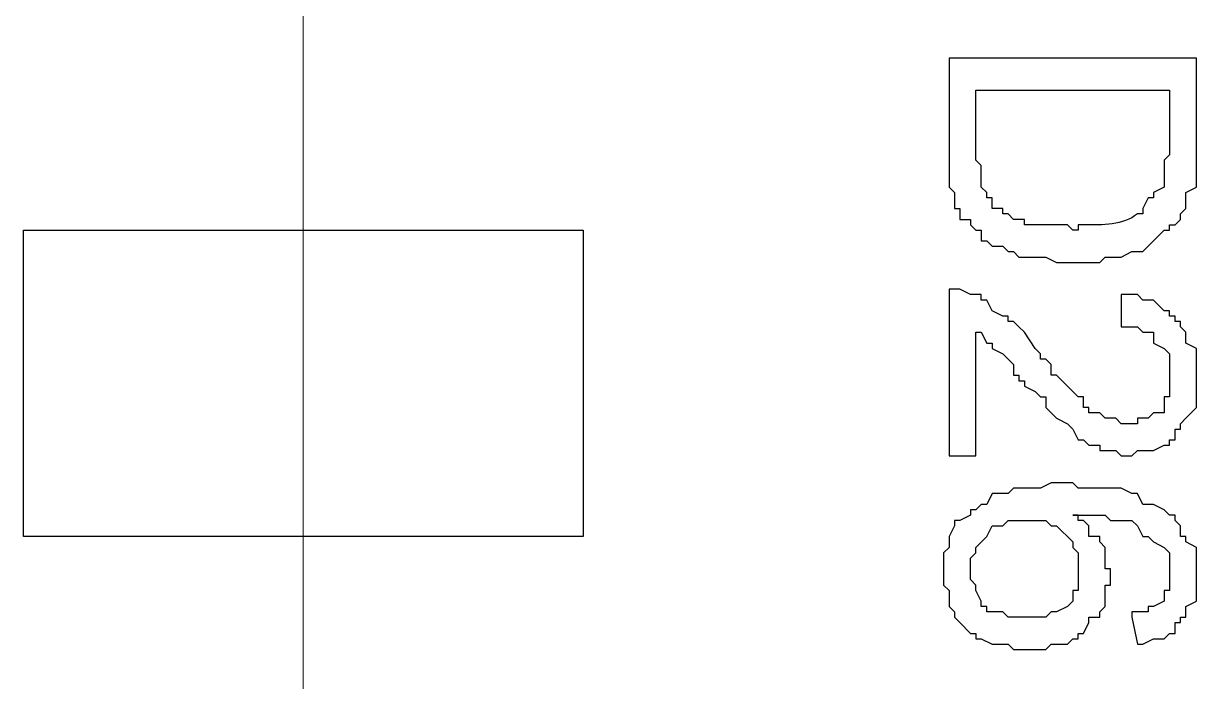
# Model space of a CAD drawing. Header units: millimetres. Extents: x -3 to 153, y 27 to 116.
# Drawn here: x 55.452 to 60.066, y 64.477 to 67.068 of the extents above; entities that cross this region are included whole.
import ezdxf

# ---------------------------------------------------------------- set-up
doc = ezdxf.new("R2010")
doc.units = ezdxf.units.MM
doc.header["$MEASUREMENT"] = 0
doc.layers.add('layer 1', color=7, linetype='Continuous')

msp = doc.modelspace()

# ---------------------------------------------------------------- linework, layer by layer
at = {"layer": 'layer 1', "color": 0, "lineweight": 20}
msp.add_open_spline([(56.5528, 46.6325), (56.5528, 46.6325), (56.5528, 87.2514), (56.5528, 87.2514)], degree=3, dxfattribs=at)
at = {"layer": 'layer 1', "color": 0}
for points, knots in [([(59.0928, 66.9314), (59.0928, 66.9314), (60.0664, 66.9314), (60.0664, 66.9314), (60.0664, 66.9314), (60.0664, 66.9314), (60.0664, 66.5927), (60.0664, 66.5927), (60.0664, 66.5927), (60.0664, 66.5433), (60.0664, 66.4939), (60.0664, 66.4445), (60.0664, 66.4445), (60.0664, 66.4445), (60.0664, 66.4234), (60.0664, 66.4234), (60.0664, 66.4234), (60.0664, 66.4234), (60.0241, 66.4022), (60.0241, 66.4022), (60.0241, 66.4022), (60.0241, 66.4022), (60.0241, 66.3387), (60.0241, 66.3387), (60.0241, 66.3387), (60.0241, 66.3387), (60.0029, 66.3175), (60.0029, 66.3175), (60.0029, 66.3175), (60.0029, 66.3175), (60.0029, 66.2964), (60.0029, 66.2964), (60.0029, 66.2964), (60.0029, 66.2964), (59.9818, 66.2752), (59.9818, 66.2752), (59.9818, 66.2752), (59.9818, 66.2752), (59.9606, 66.2752), (59.9606, 66.2752), (59.9606, 66.2752), (59.9606, 66.2752), (59.9606, 66.254), (59.9606, 66.254), (59.9606, 66.254), (59.9606, 66.254), (59.9394, 66.254), (59.9394, 66.254), (59.9394, 66.254), (59.9394, 66.254), (59.8971, 66.2117), (59.8971, 66.2117), (59.8971, 66.2117), (59.8971, 66.2117), (59.8759, 66.1905), (59.8759, 66.1905), (59.8759, 66.1905), (59.8759, 66.1905), (59.8548, 66.1694), (59.8548, 66.1694), (59.8548, 66.1694), (59.8548, 66.1694), (59.8124, 66.1694), (59.8124, 66.1694), (59.8124, 66.1694), (59.8124, 66.1694), (59.7701, 66.1482), (59.7701, 66.1482), (59.7701, 66.1482), (59.7701, 66.1482), (59.7066, 66.1482), (59.7066, 66.1482), (59.7066, 66.1482), (59.7066, 66.1482), (59.6854, 66.127), (59.6854, 66.127), (59.6854, 66.127), (59.6854, 66.127), (59.5161, 66.127), (59.5161, 66.127), (59.5161, 66.127), (59.5161, 66.127), (59.4738, 66.1482), (59.4738, 66.1482), (59.4738, 66.1482), (59.4738, 66.1482), (59.3679, 66.1482), (59.3679, 66.1482), (59.3679, 66.1482), (59.3679, 66.1482), (59.3468, 66.1694), (59.3468, 66.1694), (59.3468, 66.1694), (59.3468, 66.1694), (59.3256, 66.1694), (59.3256, 66.1694), (59.3256, 66.1694), (59.3256, 66.1694), (59.3044, 66.1905), (59.3044, 66.1905), (59.3044, 66.1905), (59.3044, 66.1905), (59.2621, 66.1905), (59.2621, 66.1905), (59.2621, 66.1905), (59.2621, 66.1905), (59.2409, 66.2117), (59.2409, 66.2117), (59.2409, 66.2117), (59.2409, 66.2117), (59.2198, 66.2117), (59.2198, 66.2117), (59.2198, 66.2117), (59.2198, 66.2117), (59.2198, 66.254), (59.2198, 66.254), (59.2198, 66.254), (59.2198, 66.254), (59.1986, 66.254), (59.1986, 66.254), (59.1986, 66.254), (59.1986, 66.254), (59.1774, 66.2752), (59.1774, 66.2752), (59.1774, 66.2752), (59.1774, 66.2752), (59.1774, 66.2964), (59.1774, 66.2964), (59.1774, 66.2964), (59.1774, 66.2964), (59.1351, 66.2964), (59.1351, 66.2964), (59.1351, 66.2964), (59.1351, 66.2964), (59.1351, 66.3387), (59.1351, 66.3387), (59.1351, 66.3387), (59.1351, 66.3387), (59.1139, 66.3387), (59.1139, 66.3387), (59.1139, 66.3387), (59.1139, 66.3387), (59.1139, 66.4022), (59.1139, 66.4022), (59.1139, 66.4022), (59.1139, 66.4022), (59.0928, 66.4234), (59.0928, 66.4234), (59.0928, 66.4234), (59.0928, 66.4234), (59.0928, 66.5715), (59.0928, 66.5715), (59.0928, 66.5715), (59.0928, 66.5715), (59.0928, 66.9314), (59.0928, 66.9314)], [0, 0, 0, 0, 0.025, 0.025, 0.025, 0.025, 0.05, 0.05, 0.05, 0.05, 0.075, 0.075, 0.075, 0.075, 0.1, 0.1, 0.1, 0.1, 0.125, 0.125, 0.125, 0.125, 0.15, 0.15, 0.15, 0.15, 0.175, 0.175, 0.175, 0.175, 0.2, 0.2, 0.2, 0.2, 0.225, 0.225, 0.225, 0.225, 0.25, 0.25, 0.25, 0.25, 0.275, 0.275, 0.275, 0.275, 0.3, 0.3, 0.3, 0.3, 0.325, 0.325, 0.325, 0.325, 0.35, 0.35, 0.35, 0.35, 0.375, 0.375, 0.375, 0.375, 0.4, 0.4, 0.4, 0.4, 0.425, 0.425, 0.425, 0.425, 0.45, 0.45, 0.45, 0.45, 0.475, 0.475, 0.475, 0.475, 0.5, 0.5, 0.5, 0.5, 0.525, 0.525, 0.525, 0.525, 0.55, 0.55, 0.55, 0.55, 0.575, 0.575, 0.575, 0.575, 0.6, 0.6, 0.6, 0.6, 0.625, 0.625, 0.625, 0.625, 0.65, 0.65, 0.65, 0.65, 0.675, 0.675, 0.675, 0.675, 0.7, 0.7, 0.7, 0.7, 0.725, 0.725, 0.725, 0.725, 0.75, 0.75, 0.75, 0.75, 0.775, 0.775, 0.775, 0.775, 0.8, 0.8, 0.8, 0.8, 0.825, 0.825, 0.825, 0.825, 0.85, 0.85, 0.85, 0.85, 0.875, 0.875, 0.875, 0.875, 0.9, 0.9, 0.9, 0.9, 0.925, 0.925, 0.925, 0.925, 0.95, 0.95, 0.95, 0.95, 1, 1, 1, 1]), ([(59.1986, 66.8044), (59.1986, 66.8044), (59.1986, 66.5292), (59.1986, 66.5292), (59.1986, 66.5292), (59.1986, 66.5292), (59.2198, 66.508), (59.2198, 66.508), (59.2198, 66.508), (59.2198, 66.508), (59.2198, 66.4234), (59.2198, 66.4234), (59.2198, 66.4234), (59.2198, 66.4234), (59.2409, 66.4022), (59.2409, 66.4022), (59.2409, 66.4022), (59.2409, 66.4022), (59.2409, 66.381), (59.2409, 66.381), (59.2409, 66.381), (59.2409, 66.381), (59.2621, 66.381), (59.2621, 66.381), (59.2621, 66.381), (59.2621, 66.381), (59.2621, 66.3387), (59.2621, 66.3387), (59.2621, 66.3387), (59.2621, 66.3387), (59.3044, 66.3387), (59.3044, 66.3387), (59.3044, 66.3387), (59.3044, 66.3387), (59.3044, 66.3175), (59.3044, 66.3175), (59.3044, 66.3175), (59.3044, 66.3175), (59.3256, 66.3175), (59.3256, 66.3175), (59.3256, 66.3175), (59.3256, 66.3175), (59.3468, 66.2964), (59.3468, 66.2964), (59.3468, 66.2964), (59.3468, 66.2964), (59.3891, 66.2964), (59.3891, 66.2964), (59.3891, 66.2964), (59.3891, 66.2964), (59.3891, 66.2752), (59.3891, 66.2752), (59.3891, 66.2752), (59.3891, 66.2752), (59.5584, 66.2752), (59.5584, 66.2752), (59.5584, 66.2752), (59.5584, 66.2752), (59.5796, 66.254), (59.5796, 66.254), (59.5796, 66.254), (59.5796, 66.254), (59.6008, 66.254), (59.6008, 66.254), (59.6008, 66.254), (59.6008, 66.254), (59.6008, 66.2752), (59.6008, 66.2752), (59.6008, 66.2752), (59.6008, 66.2752), (59.6219, 66.2752), (59.6219, 66.2752), (59.6219, 66.2752), (59.6981, 66.2724), (59.7772, 66.2734), (59.8336, 66.3175), (59.8336, 66.3175), (59.8336, 66.3175), (59.8548, 66.3175), (59.8548, 66.3175), (59.8548, 66.3175), (59.8548, 66.3175), (59.8548, 66.3387), (59.8548, 66.3387), (59.8548, 66.3387), (59.8548, 66.3387), (59.8759, 66.381), (59.8759, 66.381), (59.8759, 66.381), (59.8759, 66.381), (59.8971, 66.381), (59.8971, 66.381), (59.8971, 66.381), (59.8971, 66.381), (59.8971, 66.4022), (59.8971, 66.4022), (59.8971, 66.4022), (59.8971, 66.4022), (59.9394, 66.4234), (59.9394, 66.4234), (59.9394, 66.4234), (59.9394, 66.4234), (59.9394, 66.5292), (59.9394, 66.5292), (59.9394, 66.5292), (59.9394, 66.5292), (59.9606, 66.5504), (59.9606, 66.5504), (59.9606, 66.5504), (59.9606, 66.5504), (59.9606, 66.8044), (59.9606, 66.8044), (59.9606, 66.8044), (59.9606, 66.8044), (59.1986, 66.8044), (59.1986, 66.8044)], [0, 0, 0, 0, 0.033333, 0.033333, 0.033333, 0.033333, 0.066667, 0.066667, 0.066667, 0.066667, 0.1, 0.1, 0.1, 0.1, 0.133333, 0.133333, 0.133333, 0.133333, 0.166667, 0.166667, 0.166667, 0.166667, 0.2, 0.2, 0.2, 0.2, 0.233333, 0.233333, 0.233333, 0.233333, 0.266667, 0.266667, 0.266667, 0.266667, 0.3, 0.3, 0.3, 0.3, 0.333333, 0.333333, 0.333333, 0.333333, 0.366667, 0.366667, 0.366667, 0.366667, 0.4, 0.4, 0.4, 0.4, 0.433333, 0.433333, 0.433333, 0.433333, 0.466667, 0.466667, 0.466667, 0.466667, 0.5, 0.5, 0.5, 0.5, 0.533333, 0.533333, 0.533333, 0.533333, 0.566667, 0.566667, 0.566667, 0.566667, 0.6, 0.6, 0.6, 0.6, 0.633333, 0.633333, 0.633333, 0.633333, 0.666667, 0.666667, 0.666667, 0.666667, 0.7, 0.7, 0.7, 0.7, 0.733333, 0.733333, 0.733333, 0.733333, 0.766667, 0.766667, 0.766667, 0.766667, 0.8, 0.8, 0.8, 0.8, 0.833333, 0.833333, 0.833333, 0.833333, 0.866667, 0.866667, 0.866667, 0.866667, 0.9, 0.9, 0.9, 0.9, 0.933333, 0.933333, 0.933333, 0.933333, 1, 1, 1, 1]), ([(55.4521, 66.254), (55.4521, 66.254), (55.4521, 65.0475), (55.4521, 65.0475), (55.4521, 65.0475), (55.4521, 65.0475), (57.6534, 65.0475), (57.6534, 65.0475), (57.6534, 65.0475), (57.6534, 65.0475), (57.6534, 66.254), (57.6534, 66.254), (57.6534, 66.254), (57.6534, 66.254), (55.4521, 66.254), (55.4521, 66.254)], [0, 0, 0, 0, 0.2, 0.2, 0.2, 0.2, 0.4, 0.4, 0.4, 0.4, 0.6, 0.6, 0.6, 0.6, 1, 1, 1, 1]), ([(59.1986, 65.365), (59.1986, 65.365), (59.0928, 65.365), (59.0928, 65.365), (59.0928, 65.365), (59.0928, 65.365), (59.0928, 66.0212), (59.0928, 66.0212), (59.0928, 66.0212), (59.0928, 66.0212), (59.1351, 66.0212), (59.1351, 66.0212), (59.1351, 66.0212), (59.1351, 66.0212), (59.1774, 66), (59.1774, 66), (59.1774, 66), (59.1774, 66), (59.2198, 66), (59.2198, 66), (59.2198, 66), (59.2198, 66), (59.2198, 65.9789), (59.2198, 65.9789), (59.2198, 65.9789), (59.2198, 65.9789), (59.2409, 65.9789), (59.2409, 65.9789), (59.2409, 65.9789), (59.2409, 65.9789), (59.2621, 65.9365), (59.2621, 65.9365), (59.2621, 65.9365), (59.2621, 65.9365), (59.3044, 65.9154), (59.3044, 65.9154), (59.3044, 65.9154), (59.3044, 65.9154), (59.3256, 65.9154), (59.3256, 65.9154), (59.3256, 65.9154), (59.3256, 65.9154), (59.3256, 65.8942), (59.3256, 65.8942), (59.3256, 65.8942), (59.3256, 65.8942), (59.3468, 65.8942), (59.3468, 65.8942), (59.3468, 65.8942), (59.3468, 65.8942), (59.3679, 65.873), (59.3679, 65.873), (59.3679, 65.873), (59.3679, 65.873), (59.3891, 65.8519), (59.3891, 65.8519), (59.3891, 65.8519), (59.3891, 65.8519), (59.4314, 65.7884), (59.4314, 65.7884), (59.4314, 65.7884), (59.4314, 65.7884), (59.4526, 65.7672), (59.4526, 65.7672), (59.4526, 65.7672), (59.4526, 65.7672), (59.4526, 65.746), (59.4526, 65.746), (59.4526, 65.746), (59.4526, 65.746), (59.4738, 65.746), (59.4738, 65.746), (59.4738, 65.746), (59.4738, 65.746), (59.4949, 65.7249), (59.4949, 65.7249), (59.4949, 65.7249), (59.4949, 65.7249), (59.4949, 65.6825), (59.4949, 65.6825), (59.4949, 65.6825), (59.4949, 65.6825), (59.5161, 65.6825), (59.5161, 65.6825), (59.5161, 65.6825), (59.5161, 65.6825), (59.6008, 65.5979), (59.6008, 65.5979), (59.6008, 65.5979), (59.6008, 65.5979), (59.6219, 65.5979), (59.6219, 65.5979), (59.6219, 65.5979), (59.6219, 65.5979), (59.6219, 65.5555), (59.6219, 65.5555), (59.6219, 65.5555), (59.6219, 65.5555), (59.6431, 65.5555), (59.6431, 65.5555), (59.6431, 65.5555), (59.6431, 65.5555), (59.6431, 65.5344), (59.6431, 65.5344), (59.6431, 65.5344), (59.6431, 65.5344), (59.6854, 65.5344), (59.6854, 65.5344), (59.6854, 65.5344), (59.6854, 65.5344), (59.7066, 65.5132), (59.7066, 65.5132), (59.7066, 65.5132), (59.7066, 65.5132), (59.7489, 65.5132), (59.7489, 65.5132), (59.7489, 65.5132), (59.7489, 65.5132), (59.7701, 65.492), (59.7701, 65.492), (59.7701, 65.492), (59.7701, 65.492), (59.8336, 65.492), (59.8336, 65.492), (59.8336, 65.492), (59.8336, 65.492), (59.8336, 65.5132), (59.8336, 65.5132), (59.8336, 65.5132), (59.8336, 65.5132), (59.8759, 65.5132), (59.8759, 65.5132), (59.8759, 65.5132), (59.8759, 65.5132), (59.8971, 65.5344), (59.8971, 65.5344), (59.8971, 65.5344), (59.8971, 65.5344), (59.9394, 65.5344), (59.9394, 65.5344), (59.9394, 65.5344), (59.9394, 65.5344), (59.9394, 65.5979), (59.9394, 65.5979), (59.9394, 65.5979), (59.9394, 65.5979), (59.9606, 65.5979), (59.9606, 65.5979), (59.9606, 65.5979), (59.9606, 65.5979), (59.9606, 65.7672), (59.9606, 65.7672), (59.9606, 65.7672), (59.9606, 65.7672), (59.9394, 65.7884), (59.9394, 65.7884), (59.9394, 65.7884), (59.9394, 65.7884), (59.8971, 65.8095), (59.8971, 65.8095), (59.8971, 65.8095), (59.8971, 65.8095), (59.8971, 65.8519), (59.8971, 65.8519), (59.8971, 65.8519), (59.8971, 65.8519), (59.8548, 65.8519), (59.8548, 65.8519), (59.8548, 65.8519), (59.8548, 65.8519), (59.8336, 65.873), (59.8336, 65.873), (59.8336, 65.873), (59.8336, 65.873), (59.7701, 65.873), (59.7701, 65.873), (59.7701, 65.873), (59.7701, 65.873), (59.7701, 66), (59.7701, 66), (59.7701, 66), (59.7701, 66), (59.8336, 66), (59.8336, 66), (59.8336, 66), (59.8336, 66), (59.8548, 65.9789), (59.8548, 65.9789), (59.8548, 65.9789), (59.8548, 65.9789), (59.8971, 65.9789), (59.8971, 65.9789), (59.8971, 65.9789), (59.8971, 65.9789), (59.9394, 65.9365), (59.9394, 65.9365), (59.9394, 65.9365), (59.9394, 65.9365), (59.9606, 65.9365), (59.9606, 65.9365), (59.9606, 65.9365), (59.9606, 65.9365), (59.9606, 65.9154), (59.9606, 65.9154), (59.9606, 65.9154), (59.9606, 65.9154), (59.9818, 65.9154), (59.9818, 65.9154), (59.9818, 65.9154), (59.9818, 65.9154), (59.9818, 65.8942), (59.9818, 65.8942), (59.9818, 65.8942), (59.9818, 65.8942), (60.0029, 65.8942), (60.0029, 65.8942), (60.0029, 65.8942), (60.0029, 65.8942), (60.0029, 65.873), (60.0029, 65.873), (60.0029, 65.873), (60.0029, 65.873), (60.0241, 65.8519), (60.0241, 65.8519), (60.0241, 65.8519), (60.0241, 65.8519), (60.0241, 65.8095), (60.0241, 65.8095), (60.0241, 65.8095), (60.0241, 65.8095), (60.0664, 65.7884), (60.0664, 65.7884), (60.0664, 65.7884), (60.0664, 65.7884), (60.0664, 65.5555), (60.0664, 65.5555), (60.0664, 65.5555), (60.0664, 65.5555), (60.0241, 65.5132), (60.0241, 65.5132), (60.0241, 65.5132), (60.0241, 65.5132), (60.0029, 65.492), (60.0029, 65.492), (60.0029, 65.492), (60.0029, 65.492), (60.0029, 65.4709), (60.0029, 65.4709), (60.0029, 65.4709), (60.0029, 65.4709), (59.9818, 65.4709), (59.9818, 65.4709), (59.9818, 65.4709), (59.9818, 65.4709), (59.9818, 65.4285), (59.9818, 65.4285), (59.9818, 65.4285), (59.9818, 65.4285), (59.9606, 65.4285), (59.9606, 65.4285), (59.9606, 65.4285), (59.9606, 65.4285), (59.9606, 65.4074), (59.9606, 65.4074), (59.9606, 65.4074), (59.9606, 65.4074), (59.9394, 65.4074), (59.9394, 65.4074), (59.9394, 65.4074), (59.9394, 65.4074), (59.8971, 65.3862), (59.8971, 65.3862), (59.8971, 65.3862), (59.8971, 65.3862), (59.8336, 65.3862), (59.8336, 65.3862), (59.8336, 65.3862), (59.8336, 65.3862), (59.8124, 65.365), (59.8124, 65.365), (59.8124, 65.365), (59.8124, 65.365), (59.7701, 65.365), (59.7701, 65.365), (59.7701, 65.365), (59.7701, 65.365), (59.7489, 65.3862), (59.7489, 65.3862), (59.7489, 65.3862), (59.7489, 65.3862), (59.6854, 65.3862), (59.6854, 65.3862), (59.6854, 65.3862), (59.6854, 65.3862), (59.6854, 65.4074), (59.6854, 65.4074), (59.6854, 65.4074), (59.6854, 65.4074), (59.6431, 65.4074), (59.6431, 65.4074), (59.6431, 65.4074), (59.6431, 65.4074), (59.6219, 65.4285), (59.6219, 65.4285), (59.6219, 65.4285), (59.6219, 65.4285), (59.6008, 65.4285), (59.6008, 65.4285), (59.6008, 65.4285), (59.6008, 65.4285), (59.5796, 65.4709), (59.5796, 65.4709), (59.5796, 65.4709), (59.5796, 65.4709), (59.5584, 65.492), (59.5584, 65.492), (59.5584, 65.492), (59.5584, 65.492), (59.5161, 65.5132), (59.5161, 65.5132), (59.5161, 65.5132), (59.5161, 65.5132), (59.4738, 65.5555), (59.4738, 65.5555), (59.4738, 65.5555), (59.4738, 65.5555), (59.4738, 65.5979), (59.4738, 65.5979), (59.4738, 65.5979), (59.4738, 65.5979), (59.4526, 65.5979), (59.4526, 65.5979), (59.4526, 65.5979), (59.4526, 65.5979), (59.4314, 65.619), (59.4314, 65.619), (59.4314, 65.619), (59.4314, 65.619), (59.3891, 65.6402), (59.3891, 65.6402), (59.3891, 65.6402), (59.3891, 65.6402), (59.3891, 65.6614), (59.3891, 65.6614), (59.3891, 65.6614), (59.3891, 65.6614), (59.3679, 65.6614), (59.3679, 65.6614), (59.3679, 65.6614), (59.3679, 65.6614), (59.3679, 65.6825), (59.3679, 65.6825), (59.3679, 65.6825), (59.3679, 65.6825), (59.3468, 65.6825), (59.3468, 65.6825), (59.3468, 65.6825), (59.3468, 65.6825), (59.3468, 65.7249), (59.3468, 65.7249), (59.3468, 65.7249), (59.3468, 65.7249), (59.3044, 65.7672), (59.3044, 65.7672), (59.3044, 65.7672), (59.3044, 65.7672), (59.2621, 65.7884), (59.2621, 65.7884), (59.2621, 65.7884), (59.2621, 65.7884), (59.2621, 65.8095), (59.2621, 65.8095), (59.2621, 65.8095), (59.2621, 65.8095), (59.2409, 65.8095), (59.2409, 65.8095), (59.2409, 65.8095), (59.2409, 65.8095), (59.2198, 65.8519), (59.2198, 65.8519), (59.2198, 65.8519), (59.2198, 65.8519), (59.1986, 65.8519), (59.1986, 65.8519), (59.1986, 65.8519), (59.1986, 65.8519), (59.1986, 65.365), (59.1986, 65.365)], [0, 0, 0, 0, 0.010204, 0.010204, 0.010204, 0.010204, 0.020408, 0.020408, 0.020408, 0.020408, 0.030612, 0.030612, 0.030612, 0.030612, 0.040816, 0.040816, 0.040816, 0.040816, 0.05102, 0.05102, 0.05102, 0.05102, 0.061224, 0.061224, 0.061224, 0.061224, 0.071429, 0.071429, 0.071429, 0.071429, 0.081633, 0.081633, 0.081633, 0.081633, 0.091837, 0.091837, 0.091837, 0.091837, 0.102041, 0.102041, 0.102041, 0.102041, 0.112245, 0.112245, 0.112245, 0.112245, 0.122449, 0.122449, 0.122449, 0.122449, 0.132653, 0.132653, 0.132653, 0.132653, 0.142857, 0.142857, 0.142857, 0.142857, 0.153061, 0.153061, 0.153061, 0.153061, 0.163265, 0.163265, 0.163265, 0.163265, 0.173469, 0.173469, 0.173469, 0.173469, 0.183673, 0.183673, 0.183673, 0.183673, 0.193878, 0.193878, 0.193878, 0.193878, 0.204082, 0.204082, 0.204082, 0.204082, 0.214286, 0.214286, 0.214286, 0.214286, 0.22449, 0.22449, 0.22449, 0.22449, 0.234694, 0.234694, 0.234694, 0.234694, 0.244898, 0.244898, 0.244898, 0.244898, 0.255102, 0.255102, 0.255102, 0.255102, 0.265306, 0.265306, 0.265306, 0.265306, 0.27551, 0.27551, 0.27551, 0.27551, 0.285714, 0.285714, 0.285714, 0.285714, 0.295918, 0.295918, 0.295918, 0.295918, 0.306122, 0.306122, 0.306122, 0.306122, 0.316327, 0.316327, 0.316327, 0.316327, 0.326531, 0.326531, 0.326531, 0.326531, 0.336735, 0.336735, 0.336735, 0.336735, 0.346939, 0.346939, 0.346939, 0.346939, 0.357143, 0.357143, 0.357143, 0.357143, 0.367347, 0.367347, 0.367347, 0.367347, 0.377551, 0.377551, 0.377551, 0.377551, 0.387755, 0.387755, 0.387755, 0.387755, 0.397959, 0.397959, 0.397959, 0.397959, 0.408163, 0.408163, 0.408163, 0.408163, 0.418367, 0.418367, 0.418367, 0.418367, 0.428571, 0.428571, 0.428571, 0.428571, 0.438776, 0.438776, 0.438776, 0.438776, 0.44898, 0.44898, 0.44898, 0.44898, 0.459184, 0.459184, 0.459184, 0.459184, 0.469388, 0.469388, 0.469388, 0.469388, 0.479592, 0.479592, 0.479592, 0.479592, 0.489796, 0.489796, 0.489796, 0.489796, 0.5, 0.5, 0.5, 0.5, 0.510204, 0.510204, 0.510204, 0.510204, 0.520408, 0.520408, 0.520408, 0.520408, 0.530612, 0.530612, 0.530612, 0.530612, 0.540816, 0.540816, 0.540816, 0.540816, 0.55102, 0.55102, 0.55102, 0.55102, 0.561224, 0.561224, 0.561224, 0.561224, 0.571429, 0.571429, 0.571429, 0.571429, 0.581633, 0.581633, 0.581633, 0.581633, 0.591837, 0.591837, 0.591837, 0.591837, 0.602041, 0.602041, 0.602041, 0.602041, 0.612245, 0.612245, 0.612245, 0.612245, 0.622449, 0.622449, 0.622449, 0.622449, 0.632653, 0.632653, 0.632653, 0.632653, 0.642857, 0.642857, 0.642857, 0.642857, 0.653061, 0.653061, 0.653061, 0.653061, 0.663265, 0.663265, 0.663265, 0.663265, 0.673469, 0.673469, 0.673469, 0.673469, 0.683673, 0.683673, 0.683673, 0.683673, 0.693878, 0.693878, 0.693878, 0.693878, 0.704082, 0.704082, 0.704082, 0.704082, 0.714286, 0.714286, 0.714286, 0.714286, 0.72449, 0.72449, 0.72449, 0.72449, 0.734694, 0.734694, 0.734694, 0.734694, 0.744898, 0.744898, 0.744898, 0.744898, 0.755102, 0.755102, 0.755102, 0.755102, 0.765306, 0.765306, 0.765306, 0.765306, 0.77551, 0.77551, 0.77551, 0.77551, 0.785714, 0.785714, 0.785714, 0.785714, 0.795918, 0.795918, 0.795918, 0.795918, 0.806122, 0.806122, 0.806122, 0.806122, 0.816327, 0.816327, 0.816327, 0.816327, 0.826531, 0.826531, 0.826531, 0.826531, 0.836735, 0.836735, 0.836735, 0.836735, 0.846939, 0.846939, 0.846939, 0.846939, 0.857143, 0.857143, 0.857143, 0.857143, 0.867347, 0.867347, 0.867347, 0.867347, 0.877551, 0.877551, 0.877551, 0.877551, 0.887755, 0.887755, 0.887755, 0.887755, 0.897959, 0.897959, 0.897959, 0.897959, 0.908163, 0.908163, 0.908163, 0.908163, 0.918367, 0.918367, 0.918367, 0.918367, 0.928571, 0.928571, 0.928571, 0.928571, 0.938776, 0.938776, 0.938776, 0.938776, 0.94898, 0.94898, 0.94898, 0.94898, 0.959184, 0.959184, 0.959184, 0.959184, 0.969388, 0.969388, 0.969388, 0.969388, 0.979592, 0.979592, 0.979592, 0.979592, 1, 1, 1, 1]), ([(59.8336, 64.6242), (59.8336, 64.6242), (59.8124, 64.73), (59.8124, 64.73), (59.8124, 64.73), (59.8124, 64.73), (59.8124, 64.7512), (59.8124, 64.7512), (59.8124, 64.7512), (59.8124, 64.7512), (59.8759, 64.7512), (59.8759, 64.7512), (59.8759, 64.7512), (59.8759, 64.7512), (59.8759, 64.7724), (59.8759, 64.7724), (59.8759, 64.7724), (59.8759, 64.7724), (59.8971, 64.7724), (59.8971, 64.7724), (59.8971, 64.7724), (59.8971, 64.7724), (59.9394, 64.7935), (59.9394, 64.7935), (59.9394, 64.7935), (59.9394, 64.7935), (59.9394, 64.8359), (59.9394, 64.8359), (59.9394, 64.8359), (59.9394, 64.8359), (59.9606, 64.8359), (59.9606, 64.8359), (59.9606, 64.8359), (59.9606, 64.8359), (59.9606, 64.984), (59.9606, 64.984), (59.9606, 64.984), (59.9606, 64.984), (59.9394, 65.0052), (59.9394, 65.0052), (59.9394, 65.0052), (59.9394, 65.0052), (59.8971, 65.0264), (59.8971, 65.0264), (59.8971, 65.0264), (59.8971, 65.0264), (59.8759, 65.0475), (59.8759, 65.0475), (59.8759, 65.0475), (59.8759, 65.0475), (59.8548, 65.0475), (59.8548, 65.0475), (59.8548, 65.0475), (59.8548, 65.0475), (59.8336, 65.0899), (59.8336, 65.0899), (59.8336, 65.0899), (59.8336, 65.0899), (59.8124, 65.111), (59.8124, 65.111), (59.8124, 65.111), (59.8124, 65.111), (59.7278, 65.111), (59.7278, 65.111), (59.7278, 65.111), (59.7278, 65.111), (59.7066, 65.1322), (59.7066, 65.1322), (59.7066, 65.1322), (59.7066, 65.1322), (59.5796, 65.1322), (59.5796, 65.1322), (59.5796, 65.1322), (59.5796, 65.1322), (59.6008, 65.1322), (59.6008, 65.1322), (59.6008, 65.1322), (59.6008, 65.1322), (59.6008, 65.111), (59.6008, 65.111), (59.6008, 65.111), (59.6008, 65.111), (59.6219, 65.111), (59.6219, 65.111), (59.6219, 65.111), (59.6219, 65.111), (59.6431, 65.0899), (59.6431, 65.0899), (59.6431, 65.0899), (59.6431, 65.0899), (59.6431, 65.0475), (59.6431, 65.0475), (59.6431, 65.0475), (59.6431, 65.0475), (59.6854, 65.0475), (59.6854, 65.0475), (59.6854, 65.0475), (59.6854, 65.0475), (59.6854, 65.0264), (59.6854, 65.0264), (59.6854, 65.0264), (59.6854, 65.0264), (59.7066, 65.0052), (59.7066, 65.0052), (59.7066, 65.0052), (59.7066, 65.0052), (59.7066, 64.9205), (59.7066, 64.9205), (59.7066, 64.9205), (59.7066, 64.9205), (59.7278, 64.9205), (59.7278, 64.9205), (59.7278, 64.9205), (59.7278, 64.9205), (59.7278, 64.857), (59.7278, 64.857), (59.7278, 64.857), (59.7278, 64.857), (59.7066, 64.857), (59.7066, 64.857), (59.7066, 64.857), (59.7066, 64.857), (59.7066, 64.7724), (59.7066, 64.7724), (59.7066, 64.7724), (59.7066, 64.7724), (59.6854, 64.7512), (59.6854, 64.7512), (59.6854, 64.7512), (59.6854, 64.7512), (59.6854, 64.73), (59.6854, 64.73), (59.6854, 64.73), (59.6854, 64.73), (59.6431, 64.73), (59.6431, 64.73), (59.6431, 64.73), (59.6431, 64.73), (59.6431, 64.7089), (59.6431, 64.7089), (59.6431, 64.7089), (59.6431, 64.7089), (59.6219, 64.6665), (59.6219, 64.6665), (59.6219, 64.6665), (59.6219, 64.6665), (59.6008, 64.6665), (59.6008, 64.6665), (59.6008, 64.6665), (59.6008, 64.6665), (59.6008, 64.6454), (59.6008, 64.6454), (59.6008, 64.6454), (59.6008, 64.6454), (59.5796, 64.6454), (59.5796, 64.6454), (59.5796, 64.6454), (59.5796, 64.6454), (59.5584, 64.6242), (59.5584, 64.6242), (59.5584, 64.6242), (59.5584, 64.6242), (59.4949, 64.6242), (59.4949, 64.6242), (59.4949, 64.6242), (59.4949, 64.6242), (59.4738, 64.603), (59.4738, 64.603), (59.4738, 64.603), (59.4738, 64.603), (59.3468, 64.603), (59.3468, 64.603), (59.3468, 64.603), (59.3468, 64.603), (59.3256, 64.6242), (59.3256, 64.6242), (59.3256, 64.6242), (59.3256, 64.6242), (59.2621, 64.6242), (59.2621, 64.6242), (59.2621, 64.6242), (59.2621, 64.6242), (59.2198, 64.6454), (59.2198, 64.6454), (59.2198, 64.6454), (59.2198, 64.6454), (59.1986, 64.6454), (59.1986, 64.6454), (59.1986, 64.6454), (59.1986, 64.6454), (59.1986, 64.6665), (59.1986, 64.6665), (59.1986, 64.6665), (59.1986, 64.6665), (59.1774, 64.6665), (59.1774, 64.6665), (59.1774, 64.6665), (59.1774, 64.6665), (59.1351, 64.7089), (59.1351, 64.7089), (59.1351, 64.7089), (59.1351, 64.7089), (59.1139, 64.73), (59.1139, 64.73), (59.1139, 64.73), (59.1139, 64.73), (59.1139, 64.7512), (59.1139, 64.7512), (59.1139, 64.7512), (59.1139, 64.7512), (59.0928, 64.7724), (59.0928, 64.7724), (59.0928, 64.7724), (59.0928, 64.7724), (59.0928, 64.8359), (59.0928, 64.8359), (59.0928, 64.8359), (59.0928, 64.8359), (59.0716, 64.857), (59.0716, 64.857), (59.0716, 64.857), (59.0716, 64.857), (59.0716, 64.984), (59.0716, 64.984), (59.0716, 64.984), (59.0716, 64.984), (59.0928, 65.0052), (59.0928, 65.0052), (59.0928, 65.0052), (59.0928, 65.0052), (59.0928, 65.0475), (59.0928, 65.0475), (59.0928, 65.0475), (59.0928, 65.0475), (59.1139, 65.0899), (59.1139, 65.0899), (59.1139, 65.0899), (59.1139, 65.0899), (59.1139, 65.111), (59.1139, 65.111), (59.1139, 65.111), (59.1139, 65.111), (59.1351, 65.111), (59.1351, 65.111), (59.1351, 65.111), (59.1351, 65.111), (59.1774, 65.1322), (59.1774, 65.1322), (59.1774, 65.1322), (59.1774, 65.1322), (59.1774, 65.1534), (59.1774, 65.1534), (59.1774, 65.1534), (59.1774, 65.1534), (59.1986, 65.1534), (59.1986, 65.1534), (59.1986, 65.1534), (59.1986, 65.1534), (59.2198, 65.1745), (59.2198, 65.1745), (59.2198, 65.1745), (59.2198, 65.1745), (59.2409, 65.1745), (59.2409, 65.1745), (59.2409, 65.1745), (59.2409, 65.1745), (59.2621, 65.2169), (59.2621, 65.2169), (59.2621, 65.2169), (59.2621, 65.2169), (59.3256, 65.2169), (59.3256, 65.2169), (59.3256, 65.2169), (59.3256, 65.2169), (59.3468, 65.238), (59.3468, 65.238), (59.3468, 65.238), (59.3468, 65.238), (59.4526, 65.238), (59.4526, 65.238), (59.4526, 65.238), (59.4526, 65.238), (59.4949, 65.2592), (59.4949, 65.2592), (59.4949, 65.2592), (59.4949, 65.2592), (59.5796, 65.2592), (59.5796, 65.2592), (59.5796, 65.2592), (59.5796, 65.2592), (59.6008, 65.238), (59.6008, 65.238), (59.6008, 65.238), (59.6008, 65.238), (59.7701, 65.238), (59.7701, 65.238), (59.7701, 65.238), (59.7701, 65.238), (59.8124, 65.2169), (59.8124, 65.2169), (59.8124, 65.2169), (59.8124, 65.2169), (59.8336, 65.2169), (59.8336, 65.2169), (59.8336, 65.2169), (59.8336, 65.2169), (59.8548, 65.1745), (59.8548, 65.1745), (59.8548, 65.1745), (59.8548, 65.1745), (59.8971, 65.1745), (59.8971, 65.1745), (59.8971, 65.1745), (59.8971, 65.1745), (59.9394, 65.1534), (59.9394, 65.1534), (59.9394, 65.1534), (59.9394, 65.1534), (59.9606, 65.1322), (59.9606, 65.1322), (59.9606, 65.1322), (59.9606, 65.1322), (59.9818, 65.1322), (59.9818, 65.1322), (59.9818, 65.1322), (59.9818, 65.1322), (59.9818, 65.111), (59.9818, 65.111), (59.9818, 65.111), (59.9818, 65.111), (60.0029, 65.0899), (60.0029, 65.0899), (60.0029, 65.0899), (60.0029, 65.0899), (60.0029, 65.0475), (60.0029, 65.0475), (60.0029, 65.0475), (60.0029, 65.0475), (60.0241, 65.0475), (60.0241, 65.0475), (60.0241, 65.0475), (60.0241, 65.0475), (60.0241, 65.0264), (60.0241, 65.0264), (60.0241, 65.0264), (60.0241, 65.0264), (60.0664, 65.0052), (60.0664, 65.0052), (60.0664, 65.0052), (60.0664, 65.0052), (60.0664, 64.984), (60.0664, 64.984), (60.0664, 64.984), (60.0664, 64.9346), (60.0664, 64.8853), (60.0664, 64.8359), (60.0664, 64.8359), (60.0664, 64.8359), (60.0664, 64.7935), (60.0664, 64.7935), (60.0664, 64.7935), (60.0664, 64.7935), (60.0241, 64.7724), (60.0241, 64.7724), (60.0241, 64.7724), (60.0241, 64.7724), (60.0241, 64.73), (60.0241, 64.73), (60.0241, 64.73), (60.0241, 64.73), (60.0029, 64.73), (60.0029, 64.73), (60.0029, 64.73), (60.0029, 64.73), (60.0029, 64.7089), (60.0029, 64.7089), (60.0029, 64.7089), (60.0029, 64.7089), (59.9818, 64.7089), (59.9818, 64.7089), (59.9818, 64.7089), (59.9818, 64.7089), (59.9818, 64.6665), (59.9818, 64.6665), (59.9818, 64.6665), (59.9818, 64.6665), (59.9606, 64.6665), (59.9606, 64.6665), (59.9606, 64.6665), (59.9606, 64.6665), (59.9394, 64.6454), (59.9394, 64.6454), (59.9394, 64.6454), (59.9394, 64.6454), (59.8971, 64.6454), (59.8971, 64.6454), (59.8971, 64.6454), (59.8971, 64.6454), (59.8548, 64.6242), (59.8548, 64.6242), (59.8548, 64.6242), (59.8548, 64.6242), (59.8336, 64.6242), (59.8336, 64.6242)], [0, 0, 0, 0, 0.009804, 0.009804, 0.009804, 0.009804, 0.019608, 0.019608, 0.019608, 0.019608, 0.029412, 0.029412, 0.029412, 0.029412, 0.039216, 0.039216, 0.039216, 0.039216, 0.04902, 0.04902, 0.04902, 0.04902, 0.058824, 0.058824, 0.058824, 0.058824, 0.068627, 0.068627, 0.068627, 0.068627, 0.078431, 0.078431, 0.078431, 0.078431, 0.088235, 0.088235, 0.088235, 0.088235, 0.098039, 0.098039, 0.098039, 0.098039, 0.107843, 0.107843, 0.107843, 0.107843, 0.117647, 0.117647, 0.117647, 0.117647, 0.127451, 0.127451, 0.127451, 0.127451, 0.137255, 0.137255, 0.137255, 0.137255, 0.147059, 0.147059, 0.147059, 0.147059, 0.156863, 0.156863, 0.156863, 0.156863, 0.166667, 0.166667, 0.166667, 0.166667, 0.176471, 0.176471, 0.176471, 0.176471, 0.186275, 0.186275, 0.186275, 0.186275, 0.196078, 0.196078, 0.196078, 0.196078, 0.205882, 0.205882, 0.205882, 0.205882, 0.215686, 0.215686, 0.215686, 0.215686, 0.22549, 0.22549, 0.22549, 0.22549, 0.235294, 0.235294, 0.235294, 0.235294, 0.245098, 0.245098, 0.245098, 0.245098, 0.254902, 0.254902, 0.254902, 0.254902, 0.264706, 0.264706, 0.264706, 0.264706, 0.27451, 0.27451, 0.27451, 0.27451, 0.284314, 0.284314, 0.284314, 0.284314, 0.294118, 0.294118, 0.294118, 0.294118, 0.303922, 0.303922, 0.303922, 0.303922, 0.313725, 0.313725, 0.313725, 0.313726, 0.323529, 0.323529, 0.323529, 0.323529, 0.333333, 0.333333, 0.333333, 0.333333, 0.343137, 0.343137, 0.343137, 0.343137, 0.352941, 0.352941, 0.352941, 0.352941, 0.362745, 0.362745, 0.362745, 0.362745, 0.372549, 0.372549, 0.372549, 0.372549, 0.382353, 0.382353, 0.382353, 0.382353, 0.392157, 0.392157, 0.392157, 0.392157, 0.401961, 0.401961, 0.401961, 0.401961, 0.411765, 0.411765, 0.411765, 0.411765, 0.421569, 0.421569, 0.421569, 0.421569, 0.431373, 0.431373, 0.431373, 0.431373, 0.441176, 0.441176, 0.441176, 0.441176, 0.45098, 0.45098, 0.45098, 0.45098, 0.460784, 0.460784, 0.460784, 0.460784, 0.470588, 0.470588, 0.470588, 0.470588, 0.480392, 0.480392, 0.480392, 0.480392, 0.490196, 0.490196, 0.490196, 0.490196, 0.5, 0.5, 0.5, 0.5, 0.509804, 0.509804, 0.509804, 0.509804, 0.519608, 0.519608, 0.519608, 0.519608, 0.529412, 0.529412, 0.529412, 0.529412, 0.539216, 0.539216, 0.539216, 0.539216, 0.54902, 0.54902, 0.54902, 0.54902, 0.558824, 0.558824, 0.558824, 0.558824, 0.568627, 0.568627, 0.568627, 0.568627, 0.578431, 0.578431, 0.578431, 0.578431, 0.588235, 0.588235, 0.588235, 0.588235, 0.598039, 0.598039, 0.598039, 0.598039, 0.607843, 0.607843, 0.607843, 0.607843, 0.617647, 0.617647, 0.617647, 0.617647, 0.627451, 0.627451, 0.627451, 0.627451, 0.637255, 0.637255, 0.637255, 0.637255, 0.647059, 0.647059, 0.647059, 0.647059, 0.656863, 0.656863, 0.656863, 0.656863, 0.666667, 0.666667, 0.666667, 0.666667, 0.676471, 0.676471, 0.676471, 0.676471, 0.686275, 0.686275, 0.686275, 0.686275, 0.696078, 0.696078, 0.696078, 0.696078, 0.705882, 0.705882, 0.705882, 0.705882, 0.715686, 0.715686, 0.715686, 0.715686, 0.72549, 0.72549, 0.72549, 0.72549, 0.735294, 0.735294, 0.735294, 0.735294, 0.745098, 0.745098, 0.745098, 0.745098, 0.754902, 0.754902, 0.754902, 0.754902, 0.764706, 0.764706, 0.764706, 0.764706, 0.77451, 0.77451, 0.77451, 0.77451, 0.784314, 0.784314, 0.784314, 0.784314, 0.794118, 0.794118, 0.794118, 0.794118, 0.803922, 0.803922, 0.803922, 0.803922, 0.813725, 0.813725, 0.813725, 0.813726, 0.823529, 0.823529, 0.823529, 0.823529, 0.833333, 0.833333, 0.833333, 0.833333, 0.843137, 0.843137, 0.843137, 0.843137, 0.852941, 0.852941, 0.852941, 0.852941, 0.862745, 0.862745, 0.862745, 0.862745, 0.872549, 0.872549, 0.872549, 0.872549, 0.882353, 0.882353, 0.882353, 0.882353, 0.892157, 0.892157, 0.892157, 0.892157, 0.901961, 0.901961, 0.901961, 0.901961, 0.911765, 0.911765, 0.911765, 0.911765, 0.921569, 0.921569, 0.921569, 0.921569, 0.931373, 0.931373, 0.931373, 0.931373, 0.941176, 0.941176, 0.941176, 0.941176, 0.95098, 0.95098, 0.95098, 0.95098, 0.960784, 0.960784, 0.960784, 0.960784, 0.970588, 0.970588, 0.970588, 0.970588, 0.980392, 0.980392, 0.980392, 0.980392, 1, 1, 1, 1]), ([(59.3891, 65.111), (59.3891, 65.111), (59.3256, 65.111), (59.3256, 65.111), (59.3256, 65.111), (59.3256, 65.111), (59.3044, 65.0899), (59.3044, 65.0899), (59.3044, 65.0899), (59.3044, 65.0899), (59.2621, 65.0899), (59.2621, 65.0899), (59.2621, 65.0899), (59.2621, 65.0899), (59.2409, 65.0475), (59.2409, 65.0475), (59.2409, 65.0475), (59.2409, 65.0475), (59.1986, 65.0052), (59.1986, 65.0052), (59.1986, 65.0052), (59.1986, 65.0052), (59.1986, 64.984), (59.1986, 64.984), (59.1986, 64.984), (59.1986, 64.984), (59.1774, 64.9629), (59.1774, 64.9629), (59.1774, 64.9629), (59.1774, 64.9629), (59.1774, 64.8782), (59.1774, 64.8782), (59.1774, 64.8782), (59.1774, 64.8782), (59.1986, 64.857), (59.1986, 64.857), (59.1986, 64.857), (59.1986, 64.857), (59.1986, 64.8359), (59.1986, 64.8359), (59.1986, 64.8359), (59.1986, 64.8359), (59.2198, 64.7935), (59.2198, 64.7935), (59.2198, 64.7935), (59.2198, 64.7935), (59.2198, 64.7724), (59.2198, 64.7724), (59.2198, 64.7724), (59.2198, 64.7724), (59.2409, 64.7724), (59.2409, 64.7724), (59.2409, 64.7724), (59.2409, 64.7724), (59.2409, 64.7512), (59.2409, 64.7512), (59.2409, 64.7512), (59.2409, 64.7512), (59.3044, 64.7512), (59.3044, 64.7512), (59.3044, 64.7512), (59.3044, 64.7512), (59.3256, 64.73), (59.3256, 64.73), (59.3256, 64.73), (59.3256, 64.73), (59.4738, 64.73), (59.4738, 64.73), (59.4738, 64.73), (59.4738, 64.73), (59.4949, 64.7512), (59.4949, 64.7512), (59.4949, 64.7512), (59.4949, 64.7512), (59.5161, 64.7512), (59.5161, 64.7512), (59.5161, 64.7512), (59.5161, 64.7512), (59.5584, 64.7724), (59.5584, 64.7724), (59.5584, 64.7724), (59.5584, 64.7724), (59.5796, 64.7935), (59.5796, 64.7935), (59.5796, 64.7935), (59.5796, 64.7935), (59.5796, 64.8359), (59.5796, 64.8359), (59.5796, 64.8359), (59.5796, 64.8359), (59.6008, 64.8359), (59.6008, 64.8359), (59.6008, 64.8359), (59.6008, 64.8359), (59.6008, 64.984), (59.6008, 64.984), (59.6008, 64.984), (59.6008, 64.984), (59.5796, 65.0052), (59.5796, 65.0052), (59.5796, 65.0052), (59.5796, 65.0052), (59.5796, 65.0264), (59.5796, 65.0264), (59.5796, 65.0264), (59.5796, 65.0264), (59.5161, 65.0899), (59.5161, 65.0899), (59.5161, 65.0899), (59.5161, 65.0899), (59.4949, 65.0899), (59.4949, 65.0899), (59.4949, 65.0899), (59.4949, 65.0899), (59.4738, 65.111), (59.4738, 65.111), (59.4738, 65.111), (59.4738, 65.111), (59.3891, 65.111), (59.3891, 65.111)], [0, 0, 0, 0, 0.032258, 0.032258, 0.032258, 0.032258, 0.064516, 0.064516, 0.064516, 0.064516, 0.096774, 0.096774, 0.096774, 0.096774, 0.129032, 0.129032, 0.129032, 0.129032, 0.16129, 0.16129, 0.16129, 0.16129, 0.193548, 0.193548, 0.193548, 0.193548, 0.225806, 0.225806, 0.225806, 0.225806, 0.258065, 0.258065, 0.258065, 0.258065, 0.290323, 0.290323, 0.290323, 0.290323, 0.322581, 0.322581, 0.322581, 0.322581, 0.354839, 0.354839, 0.354839, 0.354839, 0.387097, 0.387097, 0.387097, 0.387097, 0.419355, 0.419355, 0.419355, 0.419355, 0.451613, 0.451613, 0.451613, 0.451613, 0.483871, 0.483871, 0.483871, 0.483871, 0.516129, 0.516129, 0.516129, 0.516129, 0.548387, 0.548387, 0.548387, 0.548387, 0.580645, 0.580645, 0.580645, 0.580645, 0.612903, 0.612903, 0.612903, 0.612903, 0.645161, 0.645161, 0.645161, 0.645161, 0.677419, 0.677419, 0.677419, 0.677419, 0.709677, 0.709677, 0.709677, 0.709677, 0.741935, 0.741935, 0.741935, 0.741935, 0.774194, 0.774194, 0.774194, 0.774194, 0.806452, 0.806452, 0.806452, 0.806452, 0.83871, 0.83871, 0.83871, 0.83871, 0.870968, 0.870968, 0.870968, 0.870968, 0.903226, 0.903226, 0.903226, 0.903226, 0.935484, 0.935484, 0.935484, 0.935484, 1, 1, 1, 1])]:
    msp.add_open_spline(points, degree=3, knots=knots, dxfattribs=at)

doc.saveas('drawing.dxf')
